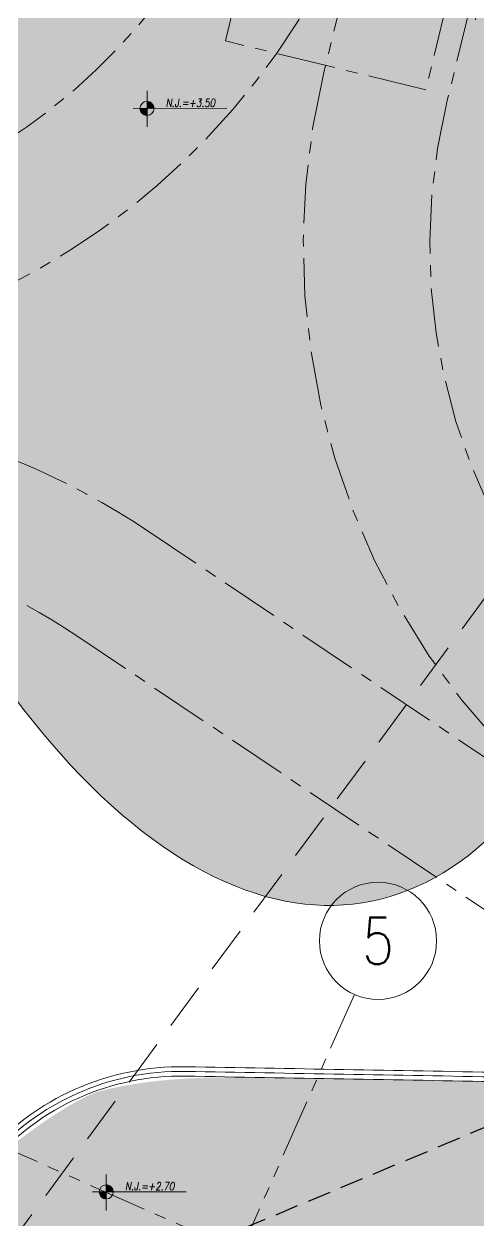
# Model space of a CAD drawing. Header units: inches. Extents: x 0 to 766, y -245 to 236.
# Drawn here: x 232.1 to 236.94, y 108.73 to 121.49 of the extents above; entities that cross this region are included whole.
import ezdxf
from ezdxf.enums import TextEntityAlignment as Align

# ---------------------------------------------------------------- set-up
doc = ezdxf.new("R2010")
doc.units = ezdxf.units.IN
doc.header["$MEASUREMENT"] = 0
for name, pattern in [('CENTER', [2, 1.25, -0.25, 0.25, -0.25]), ('DASHED2', [0.375, 0.25, -0.125]), ('HIDDEN', [0.375, 0.25, -0.125]), ('PHANTOM', [2.5, 1.25, -0.25, 0.25, -0.25, 0.25, -0.25])]:
    doc.linetypes.add(name, pattern=pattern)
for name, color, linetype, lineweight in [('000 SOS 911 TUB. ENTERRADA  ACI', 5, 'DASHED2', 25), ('A-BARANDAS', 251, 'Continuous', 9), ('A-JARDIN', 251, 'Continuous', 9), ('A-MURO BAJO', 251, 'Continuous', 9), ('A-PROYECCIONES', 251, 'HIDDEN', 9), ('A-TEXTO-INDICACIONES', 251, 'Continuous', 9), ('EJES', 251, 'PHANTOM', 9)]:
    doc.layers.add(name, color=color, linetype=linetype, lineweight=lineweight)
doc.styles.add('R80', font='romans.shx', dxfattribs={"width": 0.8, "oblique": 15, "height": 0.1})
doc.styles.add('R80-200', font='romans.shx', dxfattribs={"width": 0.8, "oblique": 10, "height": 0.2})
doc.styles.add('ROMANS', font='romans.shx', dxfattribs={"width": 0.8})
pattern_1 = [(252.5, (224.7641944979498, 71.68061551552734), (0.1469112948203549, -0.1958632256862088), [0, -0.19304, 0, -0.2159, 0, -0.206375]), (222.5, (224.7641944979498, 71.68061551552734), (0.02146303516649123, -0.4225123546636738), [0, -0.10414, 0, -0.17399, 0, -0.06667500000000001]), (182.5, (224.8921542387927, 71.77021389089992), (-0.3235593409169935, -0.227435928835707), [0, -0.0635, 0, -0.2286, 0, -0.29845]), (172.5, (224.8921542387927, 71.77021389089992), (-0.2488009110903542, -0.3102854999200086), [0, -0.03175, 0, -0.14986, 0, -0.17145])]

# ---------------------------------------------------------------- blocks, each defined once
blk = doc.blocks.new('COTASYEJES')
at = {"layer": 'EJES', "ltscale": 0.5}
for p, q in [((6.564485269627767, -0.5024846838787198, 1.991512454675766e-07), (2.11396606816561, -10.56195180863142, 1.083007116421989e-07)), ((2.607216271280777, -2.032197753898799, 1.63223988910045e-07), (20.76010154362302, -10.06341485865414, 1.63223988910045e-07))]:
    blk.add_line(p, q, dxfattribs=at)
at = {"layer": 'EJES', "linetype": 'Continuous'}
blk.add_circle((6.817355678795138, 0.06907594855874777, 1.991512454675766e-07), 0.6249999999999999, dxfattribs=at)
at = {"layer": 'EJES', "color": 1, "linetype": 'Continuous', "style": 'ROMANS', "width": 0.8}
blk.add_text('5', height=0.4999999999999999, dxfattribs=at).set_placement((6.817355678795138, 0.06907594855874777, 1.991512454675766e-07), align=Align.MIDDLE_CENTER)
blk = doc.blocks.new('SIM NIVEL PLANTA')
at = {"linetype": 'Continuous'}
h = blk.add_hatch(dxfattribs=at)
h.set_pattern_fill('_USER', color=256, scale=0.0999963382923852, angle=45, style=0, pattern_type=0)
h.set_pattern_definition([(45, (35396.10580914898, 26516.48920438578), (-0.0707080889003696, 0.0707080889003696), [])])
h.paths.add_polyline_path([(-17.03192196782002, 1e-16), (-15.53208676343602, 1e-16, 0.4092090227661144), (-17.03192196782002, 1.474380134766136)])
h.paths.add_polyline_path([(-18.53175717220401, -1e-16, 0.4192358746569979), (-17.03192196782002, -1.525729753993459), (-17.03192196782002, 0)])
for p, q in [((-17.03192196782002, -3.974827738415029), (-17.03192196782002, 3.71603278895526)), ((0, 0), (-20, 0))]:
    blk.add_line(p, q)
blk.add_circle((-17.03192196782002, -0.0256748096136619), 1.500054944379798, dxfattribs=at)
at = {"style": 'R80'}
blk.add_attdef('N.P.T.+0.00', text='', height=2.029999999999998, dxfattribs=at).set_placement((-7.766043381718013, 2.014999999999999), align=Align.MIDDLE_CENTER)

msp = doc.modelspace()

# ---------------------------------------------------------------- hatches: boundary and pattern name
at = {"layer": 'A-JARDIN'}
h = msp.add_hatch(dxfattribs=at)
h.set_pattern_fill('AR-SAND', color=251, scale=0.005, angle=215)
h.set_pattern_definition(pattern_1)
edge = h.paths.add_edge_path()
edge.add_arc((225.6879002641892, 123.3335698759975), 1.002146658241305, 257.4460299640672, 366.6326294050357)
edge.add_spline(control_points=[(231.2466494466591, 136.2993001053902), (230.9591041243641, 136.2250012774812), (230.6797355579276, 136.1215556246089), (229.9129465459212, 135.7455524849566), (229.4670531478425, 135.4095382532897), (228.6980060788867, 134.6328291409509), (228.3721456226142, 134.1920316238748), (227.8113876408554, 133.2359534204798), (227.5760997863492, 132.7197153634252), (226.9675558980909, 131.0385636380734), (226.7113627121091, 129.7640265879082), (226.4641705319757, 127.0286333692121), (226.4758844817645, 125.568590777074), (226.6351630469965, 123.8771913471492), (226.6579394221719, 123.663304786277), (226.6833397042303, 123.4493206702965)], knot_values=[3.178988399227746, 3.178988399227746, 3.178988399227746, 3.178988399227746, 3.27264474534757, 3.27264474534757, 3.451258533299967, 3.451258533299967, 3.629872321252364, 3.629872321252364, 3.808486109204761, 3.808486109204761, 4.176816059395009, 4.176816059395009, 4.545146009585258, 4.545146009585258, 4.598367518391226, 4.598367518391226, 4.598367518391226, 4.598367518391226], degree=3, periodic=0)
edge.add_line((227.515378732782, 144.155646893275), (222.7705222890602, 122.9596663295152))
edge.add_line((222.7705222890602, 122.9596663295152), (225.4700745225657, 122.3553828420909))
edge.add_line((237.0326780342677, 136.0598947313475), (237.248083948298, 137.0308641279908))
edge.add_arc((237.0517782714981, 147.9595150212618), 10.93041381951005, 241.9587497731338, 271.0290636464855, ccw=False)
edge.add_line((231.9133128974011, 138.3122293996485), (232.1964717185131, 138.1244385084929))
edge.add_line((232.1964717185131, 138.1244385084929), (232.3979781340406, 137.861538208169))
edge.add_line((232.3979781340406, 137.861538208169), (232.5063023821515, 137.5519653065922))
edge.add_line((232.5063023821515, 137.5519653065922), (232.5099147009844, 137.2241566135409))
edge.add_line((232.5099147009844, 137.2241566135409), (232.3972853287653, 136.9065489387932))
edge.add_line((232.3972853287653, 136.9065489387932), (232.1568845034583, 136.627579088402))
edge.add_line((232.1568845034583, 136.627579088402), (231.7771824634058, 136.4156838749396))
edge.add_line((231.7771824634058, 136.4156838749396), (231.6699464528303, 136.4118425688567))
edge.add_line((231.6699464528303, 136.4118425688567), (231.3560908607562, 136.325824191873))
edge.add_line((231.3560908607562, 136.325824191873), (230.9961608123506, 136.2265572138922))
edge.add_spline(control_points=[(242.335392128962, 115.711400345047), (242.4972075047501, 116.4642880811217), (242.6101641862135, 117.244457290587), (242.8343337629287, 119.8062117957371), (242.7804862959258, 121.6727872975962), (242.3015829674498, 125.4022095129686), (241.8761861856567, 127.2613408612879), (240.8451584959059, 130.2857026449265), (240.3143472674076, 131.5070206197771), (239.2291498015059, 133.4438550342666), (238.7178828295384, 134.2092209505709), (237.783157242515, 135.3329146244424), (237.4002201774222, 135.7349236841174), (236.982852323674, 136.1042910861643)], knot_values=[0.8406520218730379, 0.8406520218730379, 0.8406520218730379, 0.8406520218730379, 1.040299333781935, 1.040299333781935, 1.478077922924497, 1.478077922924497, 1.915856512067059, 1.915856512067059, 2.242318769656856, 2.242318769656856, 2.484008472098275, 2.484008472098275, 2.63345040619262, 2.63345040619262, 2.63345040619262, 2.63345040619262], degree=3, periodic=0)
edge.add_arc((244.6264686568413, 115.0296093077259), 2.390370405447812, 163.4277606520959, 242.6530385894294)
edge.add_arc((236.9995836453984, 146.8800651161792), 9.867755442743283, 196.0271605298693, 288.2615441978883)
edge.add_line((240.09169562792, 137.5092892163294), (249.3412522330711, 115.3263536431687))
edge.add_line((249.3412522330711, 115.3263536431687), (245.2035464950552, 113.5643105693953))
h = msp.add_hatch(dxfattribs=at)
h.set_pattern_fill('AR-SAND', color=251, scale=0.005, angle=215, style=0)
h.set_pattern_definition(pattern_1)
edge = h.paths.add_edge_path()
edge.add_ellipse((233.8345979103999, 123.2629980017292), major_axis=(1.903492890928215, -11.14023951440234), ratio=0.4471166860788995, start_angle=263.4673947837129, end_angle=411.4738928118009)
edge.add_line((238.9169765186304, 116.9898873106935), (238.8184370591719, 117.0070828991802))
edge.add_spline(control_points=[(238.8184370591719, 117.0070828991803), (238.8375174856576, 117.1163257398503), (238.8555257988576, 117.2269198010536), (238.9283077183884, 117.7082538111927), (238.972280495562, 118.0916877725022), (239.0041717854276, 118.4862749987142)], knot_values=[7.181571644486558, 7.181571644486558, 7.181571644486558, 7.181571644486558, 7.217271496708098, 7.217271496708098, 7.335160309718765, 7.335160309718765, 7.335160309718765, 7.335160309718765], degree=3, periodic=0)
edge.add_line((239.0041717854276, 118.4862749987142), (239.1039737214687, 118.4781856827839))
edge.add_ellipse((233.8345979103999, 123.2629980017292), major_axis=(1.903492890928215, -11.14023951440234), ratio=0.4471166860788995, start_angle=60.27411383579531, end_angle=95.49161994442852)
edge.add_line((238.6105585962205, 125.176297900188), (238.512549429108, 125.1551832734468))
edge.add_spline(control_points=[(238.512549429108, 125.1551832734468), (238.4147870280087, 125.6083667120757), (238.3048639313149, 126.0566481799679), (238.1836936320417, 126.4966032338189)], knot_values=[1.666650803193895, 1.666650803193895, 1.666650803193895, 1.666650803193895, 1.790676155569916, 1.790676155569916, 1.790676155569916, 1.790676155569916], degree=3, periodic=0)
edge.add_line((238.1836936320417, 126.4966032338189), (238.280522970955, 126.5232789006929))
edge.add_ellipse((233.8345979103999, 123.2629980017292), major_axis=(1.903492890928215, -11.14023951440234), ratio=0.4471166860788995, start_angle=102.5974605021038, end_angle=114.3993145761366)
edge.add_line((237.5844053696144, 128.6400309103401), (236.8908591467427, 128.5043747668015))
edge.add_line((236.8908591467427, 128.5043747668015), (236.3469653042796, 128.2906022584858))
edge.add_line((236.3469653042796, 128.2906022584858), (235.9024269895984, 128.0198306926387))
edge.add_line((235.9024269895984, 128.0198306926387), (235.5339814130805, 127.7171883183392))
edge.add_line((235.5339814130805, 127.7171883183392), (235.2193122365519, 127.4077576166813))
edge.add_line((235.2193122365519, 127.4077576166813), (234.9358016220023, 127.1169436869897))
edge.add_line((234.9358016220023, 127.1169436869897), (234.658704607286, 126.8707044690149))
edge.add_line((234.658704607286, 126.8707044690149), (234.376187338646, 126.7081574970084))
edge.add_arc((234.3263172763094, 126.7948349270726), 0.09999999999999999, 281.2002263848765, 299.91407110358455, ccw=False)
edge.add_line((234.3457410990224, 126.6967394882836), (234.047897540932, 126.6377636527097))
edge.add_arc((234.028473718219, 126.7358590914987), 0.1, 265.89476171988656, 281.20022638486046, ccw=False)
edge.add_line((234.0213148546898, 126.6361156672895), (233.6920560804537, 126.6597474871236))
edge.add_line((233.6920560804537, 126.6597474871236), (233.3411716297518, 126.7422984314862))
edge.add_line((233.3411716297518, 126.7422984314862), (232.9848071648919, 126.8550059138195))
edge.add_line((232.9848071648919, 126.8550059138195), (232.6268360796622, 126.972135903393))
edge.add_line((232.6268360796622, 126.972135903393), (232.272671200912, 127.068801643406))
edge.add_line((232.272671200912, 127.068801643406), (231.928838839953, 127.1211705990927))
edge.add_line((231.928838839953, 127.1211705990927), (231.5999211063847, 127.1073999433639))
edge.add_line((231.5999211063847, 127.1073999433639), (231.2798267564742, 127.0136947781639))
edge.add_line((231.2798267564742, 127.0136947781639), (230.9548511102569, 126.8585844590189))
edge.add_line((230.9548511102569, 126.8585844590189), (230.6169323033941, 126.6731604137633))
edge.add_line((230.6169323033941, 126.6731604137633), (230.2581437883861, 126.4917571371017))
edge.add_line((230.2581437883861, 126.4917571371017), (229.8691278435158, 126.3505625551587))
edge.add_line((229.8691278435158, 126.3505625551587), (229.4544992629893, 126.28989448652))
edge.add_arc((229.4400215141926, 126.3888409103552), 0.1, 263.38602868295936, 278.3243942257647, ccw=False)
edge.add_line((229.428503576539, 126.289506439439), (228.9843190451041, 126.3410101087348))
edge.add_arc((228.9958369827577, 126.440344579651), 0.1, 248.26412874775622, 263.38602868294316, ccw=False)
edge.add_line((228.9588041439421, 126.3474544894947), (228.5024560459735, 126.5293884883467))
edge.add_ellipse((233.8345979103999, 123.2629980017292), major_axis=(1.903492890928215, -11.14023951440234), ratio=0.4471166860788995, start_angle=248.6322747429685, end_angle=255.756195188041)
edge.add_line((228.5383872748539, 125.1791181185704), (228.6382450769254, 125.1847162759723))
edge.add_spline(control_points=[(228.6382450769254, 125.1847162759723), (228.6433885250246, 125.0931562642427), (228.6490877446142, 125.001391538498), (228.6826792307786, 124.5076804478513), (228.7206329516141, 124.1025955538126), (228.7688427616324, 123.6966473991843)], knot_values=[4.463788780144643, 4.463788780144643, 4.463788780144643, 4.463788780144643, 4.488851652172236, 4.488851652172236, 4.598372441142901, 4.598372441142901, 4.598372441142901, 4.598372441142901], degree=3, periodic=0)
edge.add_line((228.7688427616324, 123.6966473991843), (228.6693933858521, 123.6848499365958))
h.paths.add_polyline_path([(230.4026766664762, 124.6498487862619, -1), (233.1026766664762, 124.6498487862619, -1)], flags=16)
edge = h.paths.add_edge_path(flags=0)
edge.add_arc((231.7526766664762, 124.6498487862619), 0.9, 0, 360)
h = msp.add_hatch(dxfattribs=at)
h.set_pattern_fill('AR-SAND', color=251, scale=0.005, angle=215, style=0)
h.set_pattern_definition(pattern_1)
edge = h.paths.add_edge_path()
edge.add_arc((219.6963608711324, 79.3034455348598), 2.7857783161922, 116.4294689351565, 171.8357901755376)
edge.add_line((216.8878590081533, 78.98857011281422), (216.9388160718611, 79.6990556848096))
edge.add_line((216.8878590081824, 78.98857011374554), (221.0001627046097, 78.09091278080365))
edge.add_line((234.407414844982, 108.3959429562884), (228.4929484198458, 95.02679254495075))
edge.add_line((228.4929484198458, 95.02679254495075), (221.0001735148492, 78.09091042083224))
edge.add_arc((213.9090694641875, 90.61149299711457), 9.917467425771902, 297.3375804315323, 330.9917128100339)
edge.add_arc((226.5469235219882, 102.7724028174626), 4.229226115691628, 251.8725659171058, 278.5869914388251)
edge.add_arc((227.3761320488068, 93.672252697018), 2.670843307755028, 75.85171758773151, 173.19231756884, ccw=False)
edge.add_line((228.0289722179243, 96.26207965806594), (228.8737878502527, 95.88761188377163))
edge.add_line((228.8737878502527, 95.88761188377163), (230.1595399276941, 98.79377291266343))
edge.add_line((230.1595399276941, 98.79377291266343), (229.6568091257598, 99.01402314667126))
edge.add_line((229.6568091257598, 99.01402314667126), (227.1783928922616, 98.59058503162584))
edge.add_arc((202.4146470572398, 96.84064347304871), 22.99100468511089, 331.3136155140102, 332.2974948543321)
edge.add_line((222.7702687594231, 86.15256780207625), (222.3275821089576, 86.38500818059316))
edge.add_arc((210.508226476197, 94.28975247879049), 14.21907697403569, 326.2255308005629, 358.7874096119161)
edge.add_spline(control_points=[(225.2310779922357, 98.75308644872626), (225.4733695756242, 98.80647158164999), (225.7085085275705, 98.8790808227705), (226.5714554933313, 99.21248632863632), (227.1482812181878, 99.5744661466079), (228.2111456425866, 100.4497752711969), (228.6976044385176, 100.9657592448266), (229.5787748450477, 102.1108435486304), (229.9728212790453, 102.7402913561883), (230.8536143288313, 104.4681570651802), (231.2518719515012, 105.6186669888767), (231.5999334682076, 107.5092360676127), (231.6578600540763, 108.2545815297263), (231.6167146657192, 108.9781774832728)], knot_values=[0.3740482645886585, 0.3740482645886585, 0.3740482645886585, 0.3740482645886585, 0.4906448235938291, 0.4906448235938291, 0.8165459120580114, 0.8165459120580114, 1.142447000522194, 1.142447000522194, 1.468348088986376, 1.468348088986376, 1.991137109891608, 1.991137109891608, 2.334582371093413, 2.334582371093413, 2.334582371093413, 2.334582371093413], degree=3, periodic=0)
edge.add_arc((232.1159082857723, 109.0065628216462), 0.4999999979071644, 136.5657653362087, 183.2544699340975)
edge.add_spline(control_points=[(231.7528262861254, 109.3503235812159), (232.3298525965022, 109.8473481033789), (232.7769118608214, 110.0770671023848), (233.4744657043141, 110.2523933938565), (234.0485849328636, 110.2647862118529), (234.863837866835, 110.2506729607331), (235.9059968797612, 110.2322425135272), (237.1982137994148, 110.2087834385084)], knot_values=[6.015160029701731, 6.015160029701731, 6.015160029701731, 6.015160029701731, 6.054882591792072, 6.054882591792072, 6.235584469491094, 6.235584469491094, 6.279718761648507, 6.279718761648507, 6.279718761648507, 6.279718761648507], degree=3, periodic=0)
edge.add_line((245.4273668746994, 103.5207429296198), (234.407414844982, 108.3959429562884))
edge.add_line((248.3742852063099, 102.363942817864), (248.281965970202, 102.3255089969235))
edge.add_arc((242.663362787391, 99.67410733186176), 6.212779773610728, -63.39457999249862, 25.262481377147594, ccw=False)
edge.add_arc((249.5813234682666, 85.84517616041472), 9.249999984826383, 116.5573009251809, 156.134074475226)
edge.add_line((241.1222471739695, 89.58770578176251), (238.081067059213, 82.71391604383012))
edge.add_line((238.081067059213, 82.71391604383012), (237.7381078613637, 82.86564833026847))
edge.add_line((237.7381078613637, 82.86564833026847), (242.3909303276689, 93.38236104146114))
edge.add_line((242.3909303276689, 93.38236104146114), (242.8252795721294, 93.19019589674195))
edge.add_line((242.8252795721294, 93.19019589674195), (246.5277409901557, 101.5571087394702))
edge.add_line((246.5277409901557, 101.5571087394702), (244.8811718978925, 102.2861697031977))
edge.add_line((244.8811718978925, 102.2861697031977), (245.4274181179592, 103.5207202593656))
edge.add_arc((237.0518949160125, 102.2501378665539), 7.959990487141622, 56.10332446192847, 88.94674162212493)
edge.add_line((241.4911573199736, 108.857285349709), (245.8482007610967, 105.9307960300567))
edge.add_arc((241.7747690912458, 100.3680202477472), 6.894731322364667, 16.827137296234184, 53.78594943242729, ccw=False)

# ---------------------------------------------------------------- linework, layer by layer
at = {"layer": '000 SOS 911 TUB. ENTERRADA  ACI'}
for points, elevation in [([(246.0847510040795, 113.5121490450323), (232.3595045690868, 107.7750823840477)], -8.393018081118117e-08), ([(246.0847510040801, 113.5121490450718), (232.3595045692083, 107.7750823837571)], -8.3930180805325e-08)]:
    msp.add_lwpolyline(points, dxfattribs=dict(at, elevation=elevation))
at = {"layer": 'A-BARANDAS', "color": 251}
for centre, radius, start, end in [((233.7733161235176, 107.5880776812183, -2.705345061893509e-05), 2.781024019565108, 89.02289589464014, 138.9054710454139), ((191.3830792603205, -2377.864798195581, -2.705345061893509e-05), 2488.595363503492, 88.94508054947185, 89.02289589464014), ((233.7733161235176, 107.5880776812183, -2.705345061893509e-05), 2.731024019565108, 89.02289589464014, 138.9054710454139), ((191.3830792603205, -2377.864798195581, -2.705345061893509e-05), 2488.545363503491, 88.94508054947185, 89.02289589464014)]:
    msp.add_arc(centre, radius, start, end, dxfattribs=at)
for points, knots in [([(242.365149311687, 116.3881653110357, -2.710756628152359e-06), (242.4964111269167, 117.139686284666, -2.710756627924514e-06), (242.5825363016868, 117.9166471679555, -2.710756627997027e-06), (242.7538881765743, 120.8958397983434, -2.710756627997646e-06), (242.5716076423653, 123.2241469417559, -2.710756627997922e-06), (241.7981725168886, 127.1029589288729, -2.710756627998283e-06), (241.3379450388841, 128.683689822522, -2.710756627998398e-06), (240.3167610767944, 131.2383894483419, -2.710756627998517e-06), (239.8116907703463, 132.2654748224514, -2.710756627998543e-06), (238.7799838701269, 133.9366224036413, -2.710756627998477e-06), (238.281974564534, 134.6164359227615, -2.710756627998412e-06), (237.4685677714826, 135.5114792073937, -2.710756627998178e-06), (237.2005029483355, 135.7781349765929, -2.710756627998083e-06), (236.9165790959617, 136.0294054440083, -2.710756627997962e-06)], [0.8983541938586181, 0.8983541938586181, 0.8983541938586181, 0.8983541938586181, 1.094726722710569, 1.094726722710569, 1.632495573959217, 1.632495573959217, 2.01791015190896, 2.01791015190896, 2.305699951102379, 2.305699951102379, 2.530748919376786, 2.530748919376786, 2.63345040619262, 2.63345040619262, 2.63345040619262, 2.63345040619262]), ([(239.3847024874942, 116.9082669793489, -2.710756627989497e-06), (239.445385905123, 117.2561703092279, -2.710756627989497e-06), (239.495437606058, 117.6159442039998, -2.710756627989497e-06), (239.6839478422428, 119.3925463157566, -2.710756627989497e-06), (239.6759441300476, 120.9437900335388, -2.710756627989497e-06), (239.3503524120263, 124.0923252730491, -2.710756627989497e-06), (239.0334067296592, 125.6869034209149, -2.710756627989497e-06), (238.1407391653868, 128.6613657875778, -2.710756627989497e-06), (237.5661186911113, 130.0386774550053, -2.710756627989497e-06), (236.2418545006315, 132.3582371073635, -2.710756627989497e-06), (235.4952358123503, 133.3001857819827, -2.710756627989497e-06), (234.1945104602439, 134.3533014693158, -2.710756627989497e-06), (233.6692063694593, 134.6446733699041, -2.710756627989497e-06), (232.5977720704343, 134.9453948438959, -2.710756627989497e-06), (232.0488702300011, 134.9486037270026, -2.710756627989497e-06), (231.021810808825, 134.6468617814454, -2.710756627989497e-06), (230.5515569702495, 134.3436569656106, -2.710756627989497e-06), (230.0573277065944, 133.836360297245, -2.710756627989497e-06), (229.9751992279437, 133.7444859492453, -2.710756627989497e-06), (229.8956105519849, 133.6478405549051, -2.710756627989497e-06)], [0.898317537541338, 0.898317537541338, 0.898317537541338, 0.898317537541338, 1.00766737331721, 1.00766737331721, 1.423431761626511, 1.423431761626511, 1.839196149935811, 1.839196149935811, 2.254960538245112, 2.254960538245112, 2.670724926554412, 2.670724926554412, 2.932666951647042, 2.932666951647042, 3.194608976739671, 3.194608976739671, 3.456551001832301, 3.456551001832301, 3.510712109295373, 3.510712109295373, 3.510712109295373, 3.510712109295373]), ([(239.3354710924561, 116.9168580836477, -2.710756627989497e-06), (239.357111820975, 117.0409312025504, -2.710756627989497e-06), (239.3773998781637, 117.1665456323745, -2.710756627989497e-06), (239.5748933309753, 118.492599819866, -2.710756627989497e-06), (239.6315456040268, 119.8205538662942, -2.710756627989497e-06), (239.4967180380429, 122.5705728764506, -2.710756627989497e-06), (239.3063541582617, 123.9909618954035, -2.710756627989497e-06), (238.7018375566061, 126.7406860628026, -2.710756627989497e-06), (238.2892735426669, 128.0698916568281, -2.710756627989497e-06), (237.2916202549188, 130.4642492058547, -2.710756627989497e-06), (236.7077057345834, 131.5307602287131, -2.710756627989497e-06), (235.4316080674419, 133.2656229176419, -2.710756627989497e-06), (234.7398372235132, 133.9367621076154, -2.710756627989497e-06), (233.5652593922807, 134.6227253406169, -2.710756627989497e-06), (233.1014863722323, 134.7897196496697, -2.710756627989497e-06), (232.1718205810996, 134.8948348780023, -2.710756627989497e-06), (231.7086034585902, 134.8316573808762, -2.710756627989497e-06), (230.7766913885082, 134.4474998387369, -2.710756627989497e-06), (230.3246483252099, 134.0903407466458, -2.710756627989497e-06), (229.9342137518636, 133.6160647637071, -2.710756627989497e-06)], [0.8983553462070453, 0.8983553462070453, 0.8983553462070453, 0.8983553462070453, 0.9374726089108234, 0.9374726089108234, 1.306533264557714, 1.306533264557714, 1.675593920204604, 1.675593920204604, 2.044654575851495, 2.044654575851495, 2.413715231498386, 2.413715231498386, 2.782775887145276, 2.782775887145276, 3.01242529255463, 3.01242529255463, 3.242074697963984, 3.242074697963984, 3.510670160405231, 3.510670160405231, 3.510670160405231, 3.510670160405231])]:
    msp.add_open_spline(points, degree=3, knots=knots, dxfattribs=at)
at = {"layer": 'A-MURO BAJO', "color": 251}
for centre, radius, start, end in [((233.7733161235176, 107.5880776812183, -2.705345061893509e-05), 2.681024019565108, 89.02289589464014, 138.9054710454139), ((191.3830792603205, -2377.864798195581, -2.705345061893509e-05), 2488.495363503491, 88.94508054947185, 89.02289589464014)]:
    msp.add_arc(centre, radius, start, end, dxfattribs=at)
msp.add_ellipse((233.8345979103999, 123.2629980017292, -2.710756627989497e-06), major_axis=(1.903492890928214, -11.14023951440234), ratio=0.4471166860788995, start_param=4.598373510627523, end_param=7.181574215564153, dxfattribs=at)
for points, knots in [([(239.4093589508504, 116.9039643128263, -2.710756627989497e-06), (239.4322918813798, 117.0354647097038, -2.710756627989497e-06), (239.453710249096, 117.1686643409403, -2.710756627989497e-06), (239.6531204872829, 118.5198153239535, -2.710756627989497e-06), (239.7077961800044, 119.8660166944238, -2.710756627989497e-06), (239.5643420109648, 122.6507216906967, -2.710756627989497e-06), (239.3672298176627, 124.087605760512, -2.710756627989497e-06), (238.7456719416316, 126.8646417912888, -2.710756627989497e-06), (238.3227862975275, 128.2046292359801, -2.710756627989497e-06), (237.3020542217075, 130.6120694327029, -2.710756627989497e-06), (236.7055196325184, 131.6808972368809, -2.710756627989497e-06), (235.4006887309899, 133.4110554224672, -2.710756627989497e-06), (234.6926571945025, 134.0759884548234, -2.710756627989497e-06), (233.5085572292976, 134.7250706302794, -2.710756627989497e-06), (233.0567797759961, 134.8766134810494, -2.710756627989497e-06), (232.1487140150514, 134.965942155649, -2.710756627989497e-06), (231.6962564713269, 134.9029494450288, -2.710756627989497e-06), (230.6717009079241, 134.4918047451275, -2.710756627989497e-06), (230.1424857444892, 134.0412582197087, -2.710756627989497e-06), (229.2625668470812, 132.8379767761426, -2.710756627989497e-06), (228.9069687911199, 132.0821837141039, -2.710756627989497e-06), (228.3032348559593, 130.1317500128271, -2.710756627989497e-06), (228.0987608992675, 128.8762657512771, -2.710756627989497e-06), (227.9662788373773, 126.2789870436164, -2.710756627989497e-06), (228.0151272324094, 124.9565039408254, -2.710756627989497e-06), (228.1729668117425, 123.6259596749069, -2.710756627989497e-06)], [0.8983530160982747, 0.8983530160982747, 0.8983530160982747, 0.8983530160982747, 0.9396055111530394, 0.9396055111530394, 1.311804751769162, 1.311804751769162, 1.684003992385284, 1.684003992385284, 2.056203233001406, 2.056203233001406, 2.428402473617528, 2.428402473617528, 2.800601714233651, 2.800601714233651, 3.019219132503508, 3.019219132503508, 3.237836550773366, 3.237836550773366, 3.550868451225988, 3.550868451225988, 3.86390035167861, 3.86390035167861, 4.247840050572705, 4.247840050572705, 4.598369834925439, 4.598369834925439, 4.598369834925439, 4.598369834925439]), ([(239.3108615699114, 116.9211525582569, -2.710756627989497e-06), (239.4656442539365, 117.8090422033193, -2.710756627989497e-06), (239.5511403360817, 118.7754041087674, -2.710756627989497e-06), (239.5841691835615, 121.2010028772848, -2.710756627989497e-06), (239.462653935125, 122.7018499058532, -2.710756627989497e-06), (238.9572632130532, 125.6600240115868, -2.710756627989497e-06), (238.5736005392921, 127.1161053488823, -2.710756627989497e-06), (237.5980281298928, 129.7719137352752, -2.710756627989497e-06), (237.0068985486234, 130.9706275193813, -2.710756627989497e-06), (235.69187996405, 132.9399046451645, -2.710756627989497e-06), (234.9693885761319, 133.71172038008, -2.710756627989497e-06), (233.7325666345662, 134.5230476093339, -2.710756627989497e-06), (233.2376009802631, 134.7280107020261, -2.710756627989497e-06), (232.2436949164787, 134.8786041905033, -2.710756627989497e-06), (231.7461490344087, 134.8203729224252, -2.710756627989497e-06), (230.8284304662031, 134.4415072352486, -2.710756627989497e-06), (230.4103447423497, 134.1250096029462, -2.710756627989497e-06), (229.6783438271034, 133.2894400228607, -2.710756627989497e-06), (229.3623060269113, 132.7699603727879, -2.710756627989497e-06), (228.6615397764492, 131.1734254984977, -2.710756627989497e-06), (228.3634807321889, 129.9494977398636, -2.710756627989497e-06), (228.0650113450777, 127.2165197125497, -2.710756627989497e-06), (228.0657427505596, 125.7085833894881, -2.710756627989497e-06), (228.2316222624452, 123.9960095519992, -2.710756627989497e-06), (228.250941899367, 123.8169422252896, -2.710756627989497e-06), (228.2722326770256, 123.6377354199859, -2.710756627989497e-06)], [0.8983643041893798, 0.8983643041893798, 0.8983643041893798, 0.8983643041893798, 1.178647856725283, 1.178647856725283, 1.570750847114178, 1.570750847114178, 1.962853837503072, 1.962853837503072, 2.354956827891967, 2.354956827891967, 2.747059818280862, 2.747059818280862, 2.994684863330921, 2.994684863330921, 3.24230990838098, 3.24230990838098, 3.489934953431039, 3.489934953431039, 3.737559998481098, 3.737559998481098, 4.144270223575628, 4.144270223575628, 4.550980448670158, 4.550980448670158, 4.598373894975161, 4.598373894975161, 4.598373894975161, 4.598373894975161])]:
    msp.add_open_spline(points, degree=3, knots=knots, dxfattribs=at)
at = {"layer": 'A-PROYECCIONES', "color": 251, "ltscale": 2}
for p, q in [((258.3957734985981, 144.4438103736239, -3.519545255171863e-06), (211.1785508090345, 80.23483078189662, -3.823278314866117e-06)), ((227.5151612772554, 144.1556795212301, -2.710756627989497e-06), (252.2000814410515, 84.75862822596451, -2.710756627989497e-06))]:
    msp.add_line(p, q, dxfattribs=at)
at = {"layer": 'A-PROYECCIONES', "color": 251, "linetype": 'CENTER', "ltscale": 0.5}
for p, q in [((236.0244971874874, 123.9612600981118, -3.955582899768854e-06), (235.297221588082, 120.9716154803382, -3.955582899768854e-06)), ((237.336241927371, 123.6421586452844, -3.955582899768854e-06), (236.6089663279656, 120.6525140275108, -3.955582899768854e-06)), ((233.4127490990161, 116.0851716325479, -2.710756627989497e-06), (243.1330884503789, 109.561858800319, -1.555527267269873e-06)), ((232.6604673835629, 114.9642023109691, -2.710756627989497e-06), (242.3808067349257, 108.4408894787403, -1.555527267269873e-06))]:
    msp.add_line(p, q, dxfattribs=at)
at = {"layer": 'A-PROYECCIONES', "color": 251, "linetype": 'CENTER', "ltscale": 0.5, "elevation": -3.955582899768854e-06}
msp.add_lwpolyline([(236.384211822204, 120.7862629053043), (234.2465538706404, 121.3062806689041), (235.6647825516068, 127.1362572890567), (237.8024405043345, 126.6162395273196)], close=True, dxfattribs=at)
for points in [[(227.0033379644394, 119.3686643103929, 0.4143030743445475), (234.7070134689804, 124.2557709646272, 0.4143030743445475)], [(226.7084244857781, 118.0512706563669, 0.4143030743007911), (236.0244971874874, 123.9612600981118)]]:
    msp.add_lwpolyline(points, format="xyb", dxfattribs=at)
at = {"layer": 'A-PROYECCIONES', "color": 251, "linetype": 'CENTER', "ltscale": 0.5}
for centre, radius, start, end in [((242.8761911960848, 119.1279181950586, -2.710756627989497e-06), 7.8, 166.3275213637248, 236.1344662327044), ((242.8761911960848, 119.1279181950586, -2.710756627989497e-06), 6.449999999999999, 166.3275213637248, 236.1344662327044), ((229.0662325260585, 109.6084599914821, -2.710756627989497e-06), 7.8, 56.13446623270438, 78.45474639158937), ((229.0662325260585, 109.6084599914821, -2.710756627989497e-06), 6.449999999999999, 56.13446623270438, 78.45474639158937)]:
    msp.add_arc(centre, radius, start, end, dxfattribs=at)

# ---------------------------------------------------------------- block references
at = {"color": 251}
msp.add_blockref('COTASYEJES', (229.0570709159604, 111.6419700831967, -1.572678485372836e-07), dxfattribs=at)
at = {"layer": 'A-TEXTO-INDICACIONES', "color": 251}
ref = msp.add_blockref('SIM NIVEL PLANTA', (234.2608854286029, 120.5883081202256, 1.186946176258619e-06), dxfattribs=dict(at, xscale=0.04999999999999999, yscale=0.04999999999999999, zscale=0.04999999999999999, rotation=0.009024318233188236))
ref.add_attrib('N.P.T.+0.00', 'N.J.=+3.50', dxfattribs={"layer": '0', "height": 0.08533333333333337, "rotation": 0.009024320776549822, "style": 'R80-200', "oblique": 10, "width": 0.7999999999999997}).set_placement((233.872567396111, 120.6889969595568, 1.186946176258619e-06), align=Align.TOP_CENTER)
ref = msp.add_blockref('SIM NIVEL PLANTA', (233.8263391416642, 109.0360510499077, 1.186946176258619e-06), dxfattribs=dict(at, xscale=0.04999999999999999, yscale=0.04999999999999999, zscale=0.04999999999999999, rotation=0.009024318233188236))
ref.add_attrib('N.P.T.+0.00', 'N.J.=+2.70', dxfattribs={"layer": '0', "height": 0.08533333333333337, "rotation": 0.009024320776549822, "style": 'R80-200', "oblique": 10, "width": 0.7999999999999997}).set_placement((233.4380211091723, 109.1367398901703, 1.186946176258619e-06), align=Align.TOP_CENTER)

doc.saveas('drawing.dxf')
